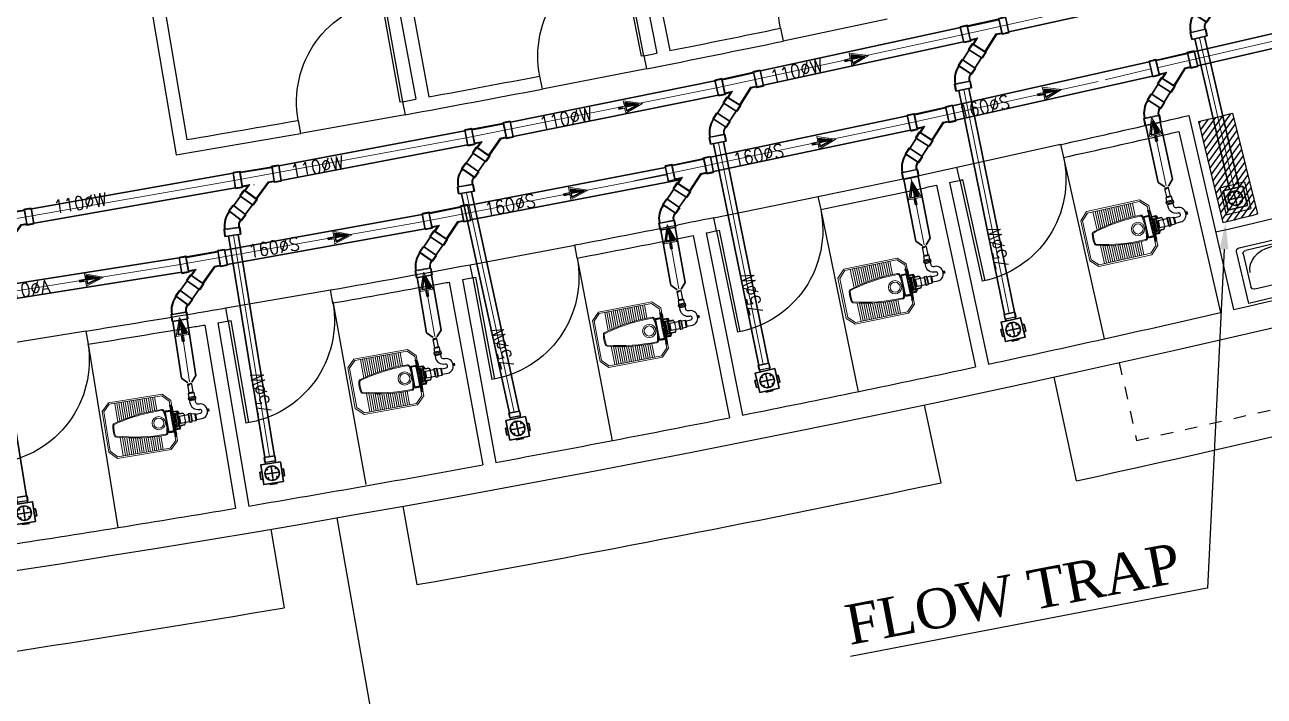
# Model space of a CAD drawing. Header units: metres. Extents: x 159409 to 239023, y 50504 to 95165.
# Drawn here: x 177728 to 178661, y 86713 to 87218 of the extents above; entities that cross this region are included whole.
import ezdxf
from ezdxf import colors
from ezdxf.entities.mleader import LeaderData, LeaderLine
from ezdxf.math import Vec2, Vec3

# ---------------------------------------------------------------- set-up
doc = ezdxf.new("R2010")
doc.units = ezdxf.units.M
doc.header["$MEASUREMENT"] = 0
doc.linetypes.add('HIDDEN', pattern=[0.125, 0.0625, -0.0625])
for name, color, linetype in [('BRASS', 1, 'Continuous'), ('CON', 2, 'Continuous'), ('PIPE', 4, 'Continuous'), ('SANTEH', 7, 'Continuous'), ('TEXT', 3, 'Continuous')]:
    doc.layers.add(name, color=color, linetype=linetype)
for name, color, linetype, lineweight in [('RJ- D - TEXT', 7, 'Continuous', 20), ('RJ- DRA- FLOOR TRAP', 8, 'Continuous', 30), ('RJ- DRA-SOIL PIPE', 12, 'Continuous', 30), ('RJ- DRA-WASTE PIPE', 130, 'Continuous', 30)]:
    doc.layers.add(name, color=color, linetype=linetype, lineweight=lineweight)
doc.styles.add('DIM', font='times.ttf', dxfattribs={"height": 0.3})
doc.styles.add('RJ', font='romans.shx')
doc.styles.get("Standard").update_dxf_attribs({"font": 'times.ttf', "height": 18})

# ---------------------------------------------------------------- blocks, each defined once
blk = doc.blocks.new('TRTH')
at = {"color": 42, "ltscale": 8}
for p, q in [((-589.8393, -68.7593), (-589.8393, -67.9795)), ((-589.8193, -68.7593), (-589.8193, -67.9793)), ((-589.8393, -68.7593), (-589.8193, -68.7593)), ((-589.8393, -68.8593), (-589.0393, -68.8593))]:
    blk.add_line(p, q, dxfattribs=at)
blk.add_arc((-589.8193, -68.7593), 0.78, 0, 91.46928, dxfattribs=at)
blk = doc.blocks.new('FLOW')
at = {"ltscale": 75}
blk.add_hatch(color=256, dxfattribs=at).paths.add_polyline_path([(0, 6.15), (0, -0.3), (2.04, -0.3)])
at = {"lineweight": 20, "ltscale": 75}
blk.add_hatch(color=256, dxfattribs=at).paths.add_polyline_path([(-0.61, -1), (0.42, -3.98), (-0.61, -3.98)])
blk.add_lwpolyline([(0, 7.92), (3.11, -1), (0.42, -1), (0.42, -3.98), (-0.42, -3.98), (-0.42, -1), (-3.11, -1), (0, 7.92)], close=True, dxfattribs=at)
at = {"ltscale": 75}
for points in [[(0, 6.15), (-2.04, -0.3), (0, -0.3)], [(0, 6.15), (2.04, -0.3), (0, -0.3)], [(0, 6.15), (0, -0.3)]]:
    blk.add_lwpolyline(points, dxfattribs=at)
at = {"lineweight": 20, "ltscale": 75}
blk.add_lwpolyline([(-0.61, -1), (0.42, -3.98), (-0.61, -3.98), (-0.61, -1)], dxfattribs=at)
blk = doc.blocks.new('Waste 45 angle')
for p, q in [((-2.73, 0), (2.73, 0)), ((2.73, -2.37), (2.73, 0)), ((-2.73, -2.37), (-2.73, 0)), ((-2.73, -2.37), (-2.5, -2.59)), ((2.73, -2.37), (2.5, -2.59)), ((-3.66, -4.62), (-5.34, -6.3)), ((-1.48, -10.15), (-5.34, -6.3)), ((-3.66, -4.62), (-3.34, -4.62)), ((0.2, -8.48), (-1.48, -10.15)), ((0.2, -8.48), (0.2, -8.16))]:
    blk.add_line(p, q)
at = {"color": 8, "lineweight": 0}
for p, q in [((2.5, -2.27), (2.5, 0)), ((-2.5, -2.27), (-2.5, 0)), ((-2.5, -2.27), (2.5, -2.27)), ((-2.5, -2.27), (-2.27, -2.5)), ((-2.27, -2.5), (2.27, -2.5)), ((2.5, -2.27), (2.27, -2.5)), ((-3.57, -4.85), (-5.17, -6.46)), ((-0.03, -8.39), (-3.57, -4.85)), ((-3.57, -4.85), (-3.25, -4.85)), ((-0.03, -8.06), (-3.25, -4.85)), ((-0.03, -8.39), (-1.64, -9.99)), ((-0.03, -8.39), (-0.03, -8.06))]:
    blk.add_line(p, q, dxfattribs=at)
for radius, start, end in [(2.98, 315.8472, 359.158), (7.98, 315.3136, 359.6873)]:
    blk.add_arc((-5.48, -2.55), radius, start, end)
for radius, start, end in [(3.2, 314.0982, 0.9018), (7.75, 314.6269, 0.3739)]:
    blk.add_arc((-5.48, -2.55), radius, start, end, dxfattribs=at)
blk = doc.blocks.new('A$C2EAC5485')
at = {"color": 8, "lineweight": 0}
for p, q in [((5.07, 13.3), (1.8, 15.9)), ((10.9, 20.64), (5.07, 13.3)), ((10.98, 19.93), (5.78, 13.38)), ((10.9, 20.64), (7.62, 23.24)), ((10.9, 20.64), (10.98, 19.93)), ((10.98, 19.93), (21.3, 11.75)), ((4.22, 10.29), (0.06, 9.81)), ((5.29, 0.98), (4.22, 10.29)), ((4.22, 10.29), (4.77, 9.85)), ((4.77, 9.85), (9.54, 10.4)), ((5.73, 1.53), (4.77, 9.85)), ((5.07, 13.3), (5.78, 13.38)), ((9.54, 10.4), (5.78, 13.38)), ((21.3, 11.75), (24.9, 12.16)), ((25.34, 12.72), (24.9, 12.16)), ((25.85, 3.85), (24.9, 12.16)), ((25.34, 12.72), (29.5, 13.2)), ((26.41, 3.41), (25.34, 12.72)), ((5.29, 0.98), (1.13, 0.5)), ((5.29, 0.98), (5.73, 1.53)), ((5.73, 1.53), (25.85, 3.85)), ((26.41, 3.41), (25.85, 3.85)), ((26.41, 3.41), (30.57, 3.88))]:
    blk.add_line(p, q, dxfattribs=at)
at = {"layer": 'RJ- DRA-SOIL PIPE'}
for p, q in [((7.94, 23.64), (1.48, 15.51)), ((11.38, 20.9), (7.94, 23.64)), ((11.38, 20.9), (11.46, 20.2)), ((11.46, 20.2), (21.45, 12.27)), ((4.36, 10.81), (0, 10.31)), ((1.19, 0), (0, 10.31)), ((4.92, 12.77), (1.48, 15.51)), ((4.36, 10.81), (4.92, 10.37)), ((4.92, 12.77), (5.63, 12.86)), ((4.92, 10.37), (8.27, 10.76)), ((8.27, 10.76), (5.63, 12.86)), ((21.45, 12.27), (24.63, 12.64)), ((25.07, 13.19), (24.63, 12.64)), ((25.07, 13.19), (29.44, 13.7)), ((30.62, 3.39), (29.44, 13.7)), ((5.55, 0.5), (1.19, 0)), ((5.55, 0.5), (5.99, 1.06)), ((5.99, 1.06), (25.7, 3.32)), ((26.26, 2.88), (25.7, 3.32)), ((26.26, 2.88), (30.62, 3.39))]:
    blk.add_line(p, q, dxfattribs=at)
blk = doc.blocks.new('A$C48064110')
at = {"lineweight": 5}
for p, q in [((0, 0.467), (0.057, 0.524)), ((0, 0.057), (0, 0.467)), ((0.012, 0.462), (0.062, 0.512)), ((0.057, 0.524), (0.367, 0.524)), ((0.062, 0.512), (0.362, 0.512)), ((0.362, 0.512), (0.412, 0.462)), ((0.367, 0.524), (0.424, 0.467)), ((0.424, 0.467), (0.424, 0.057)), ((0.012, 0.062), (0.012, 0.462)), ((0.114, 0.4081), (0.012, 0.4081)), ((0.1143, 0.3921), (0.012, 0.3921)), ((0.1148, 0.3761), (0.012, 0.3761)), ((0.3092, 0.3761), (0.412, 0.3761)), ((0.3097, 0.3921), (0.412, 0.3921)), ((0.31, 0.4081), (0.412, 0.4081)), ((0.412, 0.462), (0.412, 0.062)), ((0.1155, 0.3601), (0.012, 0.3601)), ((0.1163, 0.3441), (0.012, 0.3441)), ((0.1174, 0.3281), (0.012, 0.3281)), ((0.1186, 0.3121), (0.012, 0.3121)), ((0.1201, 0.2961), (0.012, 0.2961)), ((0.1217, 0.2801), (0.012, 0.2801)), ((0.3023, 0.2801), (0.412, 0.2801)), ((0.3039, 0.2961), (0.412, 0.2961)), ((0.3054, 0.3121), (0.412, 0.3121)), ((0.3066, 0.3281), (0.412, 0.3281)), ((0.3077, 0.3441), (0.412, 0.3441)), ((0.3085, 0.3601), (0.412, 0.3601)), ((0.1236, 0.2641), (0.012, 0.2641)), ((0.1256, 0.2481), (0.012, 0.2481)), ((0.1278, 0.2321), (0.012, 0.2321)), ((0.1302, 0.2161), (0.012, 0.2161)), ((0.1329, 0.2001), (0.012, 0.2001)), ((0.2911, 0.2001), (0.412, 0.2001)), ((0.2938, 0.2161), (0.412, 0.2161)), ((0.2962, 0.2321), (0.412, 0.2321)), ((0.2984, 0.2481), (0.412, 0.2481)), ((0.3004, 0.2641), (0.412, 0.2641)), ((0.1357, 0.1841), (0.012, 0.1841)), ((0.1387, 0.1681), (0.012, 0.1681)), ((0.1419, 0.1521), (0.012, 0.1521)), ((0.1454, 0.1361), (0.012, 0.1361)), ((0.149, 0.1201), (0.012, 0.1201)), ((0.1529, 0.1041), (0.012, 0.1041)), ((0.2711, 0.1041), (0.412, 0.1041)), ((0.275, 0.1201), (0.412, 0.1201)), ((0.2786, 0.1361), (0.412, 0.1361)), ((0.2821, 0.1521), (0.412, 0.1521)), ((0.2853, 0.1681), (0.412, 0.1681)), ((0.2883, 0.1841), (0.412, 0.1841)), ((0.057, 0), (0, 0.057)), ((0.062, 0.012), (0.012, 0.062)), ((0.367, 0), (0.057, 0)), ((0.362, 0.012), (0.062, 0.012)), ((0.412, 0.062), (0.362, 0.012)), ((0.424, 0.057), (0.367, 0))]:
    blk.add_line(p, q, dxfattribs=at)
for radius in [0.05, 0.038]:
    blk.add_circle((0.212, 0.407), radius, dxfattribs=at)
for centre, radius, start, end in [((0.212, 0.0904), 0.3808, 77.40909, 102.59091), ((1.4487, 0.4241), 1.3348, 179.09576, 195.15427), ((0.129, 0.447), 0.015, 90, 187.12502), ((1.4487, 0.4241), 1.3278, 179.07126, 195.17877), ((0.129, 0.447), 0.008, 85.29384, 190.10273), ((0.212, 0.0904), 0.3738, 77.27249, 102.72751), ((-1.0247, 0.4241), 1.3278, 344.82123, 0.92874), ((-1.0247, 0.4241), 1.3348, 344.84573, 0.90424), ((0.295, 0.447), 0.008, 349.89727, 94.70616), ((0.295, 0.447), 0.015, 352.87498, 90), ((0.1752, 0.077), 0.015, 187.12502, 270), ((0.1752, 0.077), 0.008, 184.14731, 273.21794), ((0.212, 0.3047), 0.2454, 261.38596, 278.61404), ((0.212, 0.3047), 0.2384, 261.24025, 278.75975), ((0.2488, 0.077), 0.008, 266.78206, 355.85269), ((0.2488, 0.077), 0.015, 270, 352.87498)]:
    blk.add_arc(centre, radius, start, end, dxfattribs=at)
blk = doc.blocks.new('A$C7C665330')
at = {"color": 1, "ltscale": 10}
blk.add_line((25.06, 28.38), (26.18, 15.19), dxfattribs=at)
at = {"layer": 'BRASS'}
blk.add_lwpolyline([(1.02, 16.2), (0.13, 16.12), (0, 17.61), (0.89, 17.68)], dxfattribs=at)
for points in [[(0.34, 17.16), (0.32, 17.35), (0.65, 17.38), (0.67, 17.19)], [(0.38, 16.61), (0.4, 16.42), (0.73, 16.45), (0.72, 16.64)]]:
    blk.add_lwpolyline(points, close=True, dxfattribs=at)
at = {"layer": 'CON'}
for p, q in [((15.13, 24.39), (14.53, 23.24)), ((15.72, 17.46), (14.93, 18.5))]:
    blk.add_line(p, q, dxfattribs=at)
at = {"layer": 'CON', "linetype": 'HIDDEN'}
blk.add_line((14.53, 23.24), (14.93, 18.5), dxfattribs=at)
at = {"layer": 'CON', "color": 1}
for points in [[(25.06, 28.38), (21.76, 28.1), (21.57, 30.32), (21.85, 30.97), (20.95, 30.9), (20.52, 29.9), (20.77, 26.89), (18.1, 26.67), (17.43, 24.82), (15.11, 24.63)], [(25.08, 28.15), (21.54, 27.85), (21.33, 30.36), (21.48, 30.7), (21.11, 30.67), (20.76, 29.86), (21.03, 26.68), (18.27, 26.44), (17.6, 24.6), (15.13, 24.39)], [(26.16, 15.43), (22.61, 15.13), (22.82, 12.62), (23.03, 12.3), (22.67, 12.27), (22.18, 13.02), (21.91, 16.2), (19.16, 15.96), (18.18, 17.67), (15.72, 17.46)], [(26.18, 15.19), (22.87, 14.91), (23.06, 12.7), (23.45, 12.1), (22.55, 12.02), (21.95, 12.94), (21.7, 15.94), (19.02, 15.72), (18.05, 17.42), (15.74, 17.22)]]:
    blk.add_lwpolyline(points, dxfattribs=at)
at = {"layer": 'PIPE', "color": 3}
for p, q in [((8.16, 22.46), (8.52, 18.2)), ((7.73, 21.95), (8.01, 18.63)), ((7.93, 5.84), (11.24, 6.12)), ((8.44, 5.4), (10.81, 5.6))]:
    blk.add_line(p, q, dxfattribs=at)
at = {"layer": 'PIPE'}
for p, q in [((17.52, 23.25), (12.3, 22.81)), ((17.88, 18.99), (12.66, 18.55))]:
    blk.add_line(p, q, dxfattribs=at)
at = {"layer": 'PIPE', "color": 1}
for p, q in [((17.52, 23.25), (17.88, 18.99)), ((19.6, 25.23), (20.26, 17.38))]:
    blk.add_line(p, q, dxfattribs=at)
at = {"layer": 'PIPE', "color": 15}
for p, q in [((19.61, 25.07), (21.93, 25.69)), ((19.65, 24.68), (21.95, 25.37)), ((19.67, 24.42), (22.01, 24.66)), ((19.72, 23.84), (22.05, 24.22)), ((22.11, 23.55), (19.75, 23.44)), ((19.8, 22.83), (22.13, 23.22)), ((19.83, 22.55), (22.18, 22.69)), ((19.88, 21.9), (22.2, 22.39)), ((22.27, 21.66), (19.91, 21.6)), ((22.29, 21.35), (19.96, 21.01)), ((19.98, 20.72), (22.35, 20.62)), ((20.04, 20.07), (22.38, 20.32)), ((20.06, 19.78), (22.42, 19.79)), ((22.45, 19.46), (20.11, 19.18)), ((20.15, 18.78), (22.51, 18.79)), ((20.19, 18.2), (22.55, 18.35)), ((20.22, 17.93), (22.61, 17.64)), ((20.25, 17.54), (22.63, 17.32))]:
    blk.add_line(p, q, dxfattribs=at)
at = {"layer": 'PIPE', "color": 4}
for points in [[(12.3, 22.81), (11.78, 23.28), (10.81, 23.2), (10.38, 22.65), (8.16, 22.46), (7.73, 21.95)], [(12.66, 18.55), (12.23, 17.99), (11.25, 17.91), (10.74, 18.38), (8.52, 18.2), (8.01, 18.63)]]:
    blk.add_lwpolyline(points, dxfattribs=at)
at = {"layer": 'PIPE', "color": 3}
for points in [[(10.38, 22.65), (10.74, 18.38)], [(11.25, 17.91), (10.81, 23.2)], [(11.78, 23.28), (12.23, 17.99)], [(12.66, 18.55), (12.3, 22.81)], [(7.11, 9.46), (11.45, 9.82)], [(11.53, 8.85), (7.19, 8.48)], [(10.89, 10.25), (7.58, 9.97)], [(7.74, 8.05), (11.06, 8.33)]]:
    blk.add_lwpolyline(points, dxfattribs=at)
at = {"layer": 'PIPE', "color": 1}
blk.add_lwpolyline([(17.88, 18.99), (18.34, 19.52), (18.18, 21.4), (18.06, 22.8), (17.52, 23.25)], dxfattribs=at)
at = {"layer": 'PIPE', "color": 10}
blk.add_lwpolyline([(25.08, 28.15), (25.12, 27.75), (21.58, 27.45), (21.66, 26.45), (18.57, 26.18), (18.14, 24.88), (18.45, 21.18), (18.76, 17.49), (19.4, 16.27), (22.5, 16.53), (22.58, 15.53), (26.12, 15.83), (26.16, 15.43)], dxfattribs=at)
at = {"layer": 'PIPE', "color": 1}
blk.add_lwpolyline([(22.56, 21.53), (23.05, 15.81), (22.76, 15.79), (22.69, 16.64), (19.74, 17.54, -0.263242), (19.48, 17.93), (19.2, 21.25), (18.92, 24.56, -0.263242), (19.11, 24.99), (21.87, 26.37), (21.8, 27.23), (22.08, 27.25)], format="xyb", close=True, dxfattribs=at)
at = {"layer": 'PIPE'}
for points in [[(7.73, 21.95), (4.56, 21.68, 0.414214), (0.87, 17.31), (0.93, 16.55, 0.414214), (5.3, 12.87), (5.9, 12.92, -0.414214), (7.44, 11.62), (7.58, 9.97)], [(8.01, 18.63), (5.07, 18.38, 0.414214), (4.21, 17.36), (4.23, 17.07, 0.414214), (5.26, 16.2), (5.62, 16.23, -0.414214), (10.76, 11.9), (10.89, 10.25)]]:
    blk.add_lwpolyline(points, format="xyb", dxfattribs=at)
for points in [[(7.58, 9.97), (7.11, 9.46), (7.19, 8.48), (7.74, 8.05), (7.93, 5.84), (8.44, 5.4), (8.87, 0.36)], [(10.89, 10.25), (11.45, 9.82), (11.53, 8.85), (11.06, 8.33), (11.24, 6.12), (10.81, 5.6), (11.24, 0.56)]]:
    blk.add_lwpolyline(points, dxfattribs=at)
at = {"layer": 'PIPE', "color": 3}
blk.add_lwpolyline([(8.87, 0.36, 0.68612), (10.05, 0.46, -0.68612), (11.24, 0.56, -0.68612), (10.05, 0.46)], format="xyb", dxfattribs=at)
blk = doc.blocks.new('Floor trap-3')
at = {"layer": 'RJ- DRA- FLOOR TRAP', "color": 8, "lineweight": 0}
for p, q in [((-3.75, 9.09), (-3.75, 12.5)), ((3.75, 9.09), (3.75, 12.5)), ((-7.5, 1.83), (-9, 1.83)), ((-3.75, 9.09), (3.75, 9.09)), ((-3.75, 9.09), (-3.41, 8.75)), ((-3.41, 8.75), (3.41, 8.75)), ((-3.41, 8.75), (-3.41, 7.5)), ((3.75, 9.09), (3.41, 8.75)), ((3.41, 8.75), (3.41, 7.5)), ((7.5, 1.83), (9, 1.83)), ((-7.5, -3.17), (-9, -3.17)), ((-2.5, -7.5), (-2.5, -8.32)), ((2.5, -7.5), (2.5, -8.32)), ((7.5, -3.17), (9, -3.17))]:
    blk.add_line(p, q, dxfattribs=at)
at = {"layer": 'RJ- DRA- FLOOR TRAP', "color": 11, "lineweight": 30}
for p, q in [((-3.64, 0), (3.64, 0)), ((0, 3.64), (0, -3.64))]:
    blk.add_line(p, q, dxfattribs=at)
at = {"layer": 'RJ- DRA- FLOOR TRAP', "color": 126, "lineweight": 30}
blk.add_lwpolyline([(7.5, -7.5), (7.5, 7.5), (-7.5, 7.5), (-7.5, -7.5)], close=True, dxfattribs=at)
blk.add_circle((0, 0), 5.5, dxfattribs=at)
at = {"layer": 'RJ- DRA- FLOOR TRAP', "lineweight": 30, "extrusion": (0, 0, -1)}
for centre, major_axis, start_param, end_param in [((-4.55, 0), (-0.165, 0.165), 3.141593, 9.424778), ((-3.22, 3.22), (0.165, 0.165), 4.712389, 10.995574), ((0, 4.55), (-0.165, 0.165), 3.141593, 9.424778), ((3.22, 3.22), (-0.165, 0.165), 3.141593, 9.424778), ((4.55, 0), (0.165, 0.165), 4.712389, 10.995574)]:
    blk.add_ellipse(centre, major_axis=major_axis, ratio=1, start_param=start_param, end_param=end_param, dxfattribs=at)
at = {"layer": 'RJ- DRA- FLOOR TRAP', "lineweight": 30}
for centre, major_axis, start_param, end_param in [((-3.22, -3.22), (0.165, -0.165), 4.712389, 10.995574), ((0, -4.55), (-0.165, -0.165), 3.141593, 9.424778), ((3.22, -3.22), (-0.165, -0.165), 3.141593, 9.424778)]:
    blk.add_ellipse(centre, major_axis=major_axis, ratio=1, start_param=start_param, end_param=end_param, dxfattribs=at)
at = {"layer": 'RJ- DRA-WASTE PIPE', "lineweight": 30}
for p, q in [((-4.09, 9.09), (-4.09, 12.5)), ((-4.09, 12.5), (4.09, 12.5)), ((4.09, 9.09), (4.09, 12.5)), ((-7.5, 2.05), (-9, 2.05)), ((-9, -3.4), (-9, 2.05)), ((-4.09, 9.09), (-3.75, 8.75)), ((-3.75, 8.75), (-3.75, 7.5)), ((4.09, 9.09), (3.75, 8.75)), ((3.75, 8.75), (3.75, 7.5)), ((7.5, 2.05), (9, 2.05)), ((9, -3.4), (9, 2.05)), ((-7.5, -3.4), (-9, -3.4)), ((-2.73, -7.5), (-2.73, -8.32)), ((-2.73, -8.32), (2.73, -8.32)), ((2.73, -7.5), (2.73, -8.32)), ((7.5, -3.4), (9, -3.4))]:
    blk.add_line(p, q, dxfattribs=at)
blk = doc.blocks.new('Rac7')
at = {"color": 0}
for p, q in [((-39500.6, -24232.1), (-39500.6, -23829.6)), ((-39473.6, -23808.4), (-38988.3, -23808.4)), ((-39456.5, -23859.1), (-39456.5, -24114.9)), ((-39032.4, -23838), (-39429.6, -23838)), ((-39221.1, -23854.9), (-39240.8, -23854.9)), ((-39005.4, -24114.9), (-39005.4, -23859.1)), ((-39005.4, -23859.1), (-39005.4, -23859.1)), ((-38961.3, -23829.6), (-38961.3, -24232.1)), ((-39429.6, -24136.1), (-39252.5, -24136.1)), ((-39297, -24164), (-39252.5, -24164)), ((-39297, -24193.5), (-39297, -24164)), ((-39252.5, -24185.9), (-39252.5, -24093.6)), ((-39209.4, -24185.9), (-39209.4, -24093.6)), ((-39209.4, -24136.1), (-39032.4, -24136.1)), ((-39209.4, -24164), (-39164.9, -24164)), ((-39164.9, -24164), (-39164.9, -24193.5)), ((-38961.3, -24232.1), (-39500.6, -24232.1)), ((-39164.9, -24193.5), (-39297, -24193.5)), ((-39252.5, -24185.9), (-39209.4, -24185.9))]:
    blk.add_line(p, q, dxfattribs=at)
at = {"color": 0, "extrusion": (0, 0, -1)}
for centre, major_axis, start_param, end_param in [((-39473.6, -23829.6), (-27, 0), 0, 1.570796), ((-39429.6, -23859.1), (-27, 0), 0, 1.570796), ((-39240.8, -24007.4), (-194.1, 0), 0, 1.570796), ((-39221.1, -24007.4), (-194.1, 0), 1.570796, 3.141593), ((-39032.4, -23859.1), (-27, 0), 1.570796, 3.141593), ((-38988.3, -23829.6), (-27, 0), 1.570796, 3.141593), ((-39429.6, -24114.9), (-27, 0), -1.570796, 0), ((-39231, -24104), (-25.3, 0), 0.552816, 2.588777), ((-39032.4, -24114.9), (-27, 0), -3.141593, -1.570796)]:
    blk.add_ellipse(centre, major_axis=major_axis, ratio=0.785714, start_param=start_param, end_param=end_param, dxfattribs=at)
blk.add_ellipse((-39231, -24048), major_axis=(-27.9, 0), ratio=0.785714, dxfattribs=at)
blk = doc.blocks.new('A$C580D40DE')
at = {"layer": 'RJ- DRA- FLOOR TRAP', "color": 11, "lineweight": 30}
for p, q in [((7.77, 11.68), (8.33, 4.42)), ((4.42, 7.77), (11.68, 8.33))]:
    blk.add_line(p, q, dxfattribs=at)
at = {"layer": 'RJ- DRA- FLOOR TRAP', "color": 126, "lineweight": 30}
blk.add_lwpolyline([(16.1, 1.14), (14.96, 16.1), (0, 14.96), (1.14, 0)], close=True, dxfattribs=at)
blk.add_circle((8.05, 8.05), 5.5, dxfattribs=at)
at = {"layer": 'RJ- DRA- FLOOR TRAP', "lineweight": 30, "extrusion": (0, 0, -1)}
for centre, major_axis, start_param, end_param in [((4.6, 11.01), (0.152, 0.177), 4.712389, 10.995574), ((7.7, 12.59), (-0.177, 0.152), 3.141593, 9.424778), ((11.01, 11.51), (-0.177, 0.152), 3.141593, 9.424778), ((3.51, 7.7), (-0.177, 0.152), 3.141593, 9.424778), ((12.59, 8.4), (0.152, 0.177), 4.712389, 10.995574)]:
    blk.add_ellipse(centre, major_axis=major_axis, ratio=1, start_param=start_param, end_param=end_param, dxfattribs=at)
at = {"layer": 'RJ- DRA- FLOOR TRAP', "lineweight": 30}
for centre, major_axis, start_param, end_param in [((5.09, 4.6), (0.177, -0.152), 4.712389, 10.995574), ((8.4, 3.51), (-0.152, -0.177), 3.141593, 9.424778), ((11.51, 5.09), (-0.152, -0.177), 3.141593, 9.424778)]:
    blk.add_ellipse(centre, major_axis=major_axis, ratio=1, start_param=start_param, end_param=end_param, dxfattribs=at)

msp = doc.modelspace()

# ---------------------------------------------------------------- hatches: boundary and pattern name
at = {"ltscale": 10}
h = msp.add_hatch(dxfattribs=at)
h.set_pattern_fill('ANSI31', color=5, scale=30, angle=9.277228)
h.set_pattern_definition([(54.2772275, (18253.881, -27434.6038), (-3.044443244, 2.18948974), [])])
edge = h.paths.add_edge_path()
edge.add_line((178637.305, 87151.831), (178656.182, 87075.932))
edge.add_arc((175725.958, 98917.266), 12198.5, 283.7726058, 283.8990439, ccw=False)
edge.add_line((178630.044, 87069.495), (178611.573, 87145.494))
edge.add_arc((175707.497, 98993.268), 12198.5, 283.772557, 283.8970302)

# ---------------------------------------------------------------- linework, layer by layer
at = {"color": 0, "ltscale": 10}
for p, q in [((178176.449, 87334.374), (178203.797, 87197.071)), ((178186.256, 87336.327), (178213.605, 87199.024)), ((177996.823, 87300.054), (178022.132, 87162.36)), ((178006.658, 87301.861), (178031.967, 87164.168)), ((177815.046, 87278.263), (177841.633, 87120.487)), ((177826.568, 87270.063), (177849.832, 87132.01)), ((178296.857, 87215.938), (178298.951, 87206.16)), ((178193.989, 87195.121), (178195.939, 87185.313)), ((178115.461, 87179.845), (178117.41, 87170.036)), ((178012.296, 87160.556), (178014.1, 87150.72)), ((178604.391, 87150.133), (178638.048, 87003.938)), ((177933.55, 87146.442), (177935.354, 87136.606)), ((178596.894, 87138.125), (178628.303, 87001.693)), ((178507.742, 87128.558), (178510.02, 87118.481)), ((178431.873, 87101.366), (178429.704, 87111.127)), ((178510.019, 87118.484), (178540.555, 86981.838)), ((178646.259, 87100.233), (178651.18, 87079.976)), ((178414.31, 87097.59), (178443.693, 86960.707)), ((178424.088, 87099.689), (178453.47, 86962.807)), ((178627.656, 87095.652), (178632.576, 87075.394)), ((178325.084, 87089.069), (178327.155, 87079.237)), ((178248.766, 87063.266), (178246.763, 87073.062)), ((178327.174, 87079.141), (178355.476, 86942.015)), ((178231.146, 87059.768), (178258.495, 86922.464)), ((178240.953, 87061.721), (178268.302, 86924.418)), ((178143.744, 87042.622), (178141.876, 87052.589)), ((178065.112, 87027.89), (178063.27, 87037.719)), ((178143.744, 87042.622), (178170.09, 86905.107)), ((178057.276, 87026.475), (178067.068, 87028.309)), ((178057.276, 87026.475), (178082.585, 86888.78)), ((177959.786, 87008.863), (177958.078, 87018.762)), ((178047.441, 87024.667), (178072.75, 86886.972)), ((177959.599, 87009.894), (177984.649, 86872.137)), ((177880.951, 86995.259), (177879.104, 87005.117)), ((177863.235, 86992.294), (177886.499, 86854.24)), ((177873.096, 86993.956), (177882.922, 86995.599)), ((177873.096, 86993.956), (177896.36, 86855.902)), ((177773.689, 86987.701), (177775.349, 86977.838)), ((177775.349, 86977.838), (177797.824, 86839.638)), ((178519.734, 86874.84), (178503.027, 86952.932)), ((178417.779, 86873.4), (178405.24, 86932.012)), ((178012.496, 86855.757), (178022.975, 86796.665)), ((177962.806, 86847.006), (177988.507, 86699.931)), ((177913.083, 86838.451), (177923.139, 86779.3)), ((178618.179, 86794.051), (178349.642, 86742.67))]:
    msp.add_line(p, q, dxfattribs=at)
at = {"color": 5, "ltscale": 10}
for p, q in [((178637.305, 87151.831), (178656.182, 87075.932)), ((178611.573, 87145.494), (178630.034, 87069.493))]:
    msp.add_line(p, q, dxfattribs=at)
at = {"color": 0, "linetype": 'HIDDEN', "ltscale": 150}
msp.add_line((178552.003, 86963.914), (178565.062, 86905.352), dxfattribs=at)
at = {"color": 0, "ltscale": 10}
for centre, radius, start, end in [((175773.022, 99426.332), 12468.5, 281.2879495, 281.6783289), ((175773.022, 99426.332), 12478.5, 281.1960809, 281.6783289), ((175773.022, 99426.332), 12468.5, 281.1962364, 281.2419971), ((175773.022, 99426.332), 12468.5, 280.4380423, 280.8284217), ((175773.022, 99426.332), 12478.5, 280.346176, 280.8284217), ((175773.022, 99426.332), 12468.5, 280.3463292, 280.3920899), ((176112.363, 97989.035), 11121.691, 282.8452943, 282.9481453), ((175773.022, 99426.332), 12468.5, 279.5881351, 279.9788476), ((175856.755, 99038.011), 12201.255, 282.544774, 282.920446), ((175773.022, 99426.332), 12608.5, 282.8966055, 282.9420667), ((175773.022, 99426.332), 12478.5, 279.5422011, 279.9788476), ((175773.022, 99426.332), 12608.5, 282.5373246, 282.8966055), ((175856.755, 99038.011), 12201.255, 282.0428655, 282.173679), ((175773.022, 99426.332), 12598.5, 281.6872555, 282.0468219), ((175773.022, 99426.332), 12608.5, 282.1376016, 282.1828781), ((175719.827, 98942.505), 12198.5, 283.7907045, 283.8806938), ((175773.022, 99426.332), 12608.5, 281.6874172, 282.0466983), ((175773.022, 99426.332), 12608.5, 282.0466983, 282.0921594), ((175773.022, 99426.332), 12748.5, 282.9872593, 284.6646022), ((175773.022, 99426.332), 12768.5, 274.1093344, 284.7550704), ((184155.066, 57225.148), 30427.061, 101.1967795, 101.2493448), ((175724.748, 98922.247), 12198.5, 283.7907045, 283.8806938), ((175379.463, 101494.972), 14704.196, 280.828253, 281.1358913), ((175773.022, 99426.332), 12608.5, 281.2876944, 281.3238819), ((175756.683, 99514.175), 12697.85, 280.8353928, 281.1921463), ((175773.022, 99426.332), 12608.5, 281.1967913, 281.2422522), ((175708.657, 99802.508), 12980.14, 279.9795746, 280.4513868), ((175773.022, 99426.332), 12608.5, 279.9876026, 280.3468841), ((175773.022, 99426.332), 12608.5, 280.3468841, 280.392345), ((175773.022, 99426.332), 12598.5, 279.1373693, 279.4969356), ((175708.657, 99802.508), 12980.14, 279.5031829, 279.625811), ((175773.022, 99426.332), 12748.5, 282.1373521, 282.9423162), ((175760.846, 99504.651), 12687.76, 279.1358163, 279.4928532), ((175773.022, 99426.332), 12608.5, 279.4969769, 279.5424378), ((175773.1, 99426.332), 12848.5, 282.343422, 284.5749974), ((175773.022, 99426.332), 12748.5, 281.2874449, 282.092409), ((175773.022, 99426.332), 12748.5, 280.4375377, 281.2425017), ((175773.022, 99426.332), 12748.5, 279.5876305, 280.3925945), ((175773.1, 99426.332), 12828.5, 280.1008293, 281.897209), ((175773.022, 99426.332), 12748.5, 278.7377233, 279.5426873), ((175773.022, 99426.332), 12828.5, 277.8533767, 279.6485813)]:
    msp.add_arc(centre, radius, start, end, dxfattribs=at)
at = {"color": 5, "ltscale": 10}
for centre, end in [((175707.497, 98993.268), 283.8970302), ((175725.958, 98917.266), 283.8990439)]:
    msp.add_arc(centre, 12198.5, 283.772557, end, dxfattribs=at)
at = {"color": 0, "ltscale": 8}
msp.add_arc((175773.022, 99426.332), 12688.5, 282.9872593, 284.3932391, dxfattribs=at)
at = {"color": 0, "linetype": 'HIDDEN', "ltscale": 150}
msp.add_arc((175773.022, 99426.332), 12828.5, 282.5706633, 284.3518467, dxfattribs=at)
at = {"layer": 'RJ- DRA-SOIL PIPE'}
for p, q in [((178589.149, 87096.93), (178592.005, 87102.096)), ((178586.249, 87096.279), (178581.263, 87099.625)), ((178403.789, 87052.024), (178398.858, 87055.452)), ((178406.699, 87052.628), (178409.639, 87057.747)), ((178219.131, 87018.769), (178214.249, 87022.266)), ((178222.049, 87019.331), (178225.062, 87024.407)), ((178038.148, 86983.302), (178041.208, 86988.35)), ((178035.225, 86982.768), (178030.376, 86986.311)), ((177850.549, 86948.731), (177845.767, 86952.364)), ((177853.481, 86949.211), (177856.636, 86954.201))]:
    msp.add_line(p, q, dxfattribs=at)
at = {"layer": 'RJ- DRA-SOIL PIPE', "color": 8, "lineweight": 9}
for points in [[(179076.672, 87354.036), (178433.602, 87211.024)], [(179090.745, 87303.887), (178580.638, 87186.137)], [(178433.602, 87211.024), (178249.944, 87171.116)], [(178575.806, 87185.198), (178541.459, 87177.094)], [(178536.207, 87175.804), (178393.626, 87144.348)], [(178249.944, 87171.116), (178060.232, 87133.338)], [(178505.777, 87169.094), (178496.073, 87166.967)], [(178393.626, 87144.348), (178186.535, 87100.994)], [(178060.232, 87133.338), (177885.498, 87101.182)], [(178335.885, 87131.736), (178326.145, 87129.779)], [(177885.498, 87101.182), (177682.646, 87065.846)], [(178211.337, 87105.412), (178028.178, 87070.266)], [(178148.977, 87093.488), (178139.218, 87091.632)], [(178028.178, 87070.266), (177844.86, 87037.858)], [(177971.439, 87059.91), (177961.629, 87058.346)], [(177844.86, 87037.858), (177649.942, 87006.575)], [(177784.322, 87027.948), (177774.512, 87026.383)]]:
    msp.add_lwpolyline(points, dxfattribs=at)
at = {"layer": 'RJ- DRA-SOIL PIPE'}
for points in [[(179089.242, 87309.288), (178603.735, 87197.218)], [(179092.205, 87298.683), (178610.99, 87187.603)], [(178434.161, 87192.02), (178439.027, 87199.531)], [(178443.325, 87185.895), (178448.304, 87193.58)], [(178603.755, 87197.182), (178603.706, 87197.17)], [(178574.579, 87190.571), (178426.431, 87157.322)], [(178577.033, 87179.826), (178428.818, 87146.568)], [(178576.545, 87166.2), (178581.34, 87173.757)], [(178585.768, 87160.163), (178590.673, 87167.894)], [(178249.382, 87151.886), (178254.248, 87159.397)], [(178392.422, 87149.772), (178244.154, 87118.687)], [(178258.546, 87145.761), (178263.525, 87153.446)], [(178394.811, 87139.012), (178246.404, 87107.897)], [(178581.263, 87099.625), (178572.053, 87142.727)], [(178592.005, 87102.096), (178582.828, 87145.045)], [(178075.214, 87130.546), (178075.163, 87130.538)], [(178083.465, 87132.596), (178083.415, 87132.588)], [(178394.24, 87125.39), (178399.081, 87132.918)], [(178060.261, 87114.326), (178065.335, 87121.699)], [(178403.426, 87119.297), (178408.378, 87126.998)], [(178210.193, 87110.896), (178061.296, 87082.397)], [(178069.252, 87107.948), (178074.442, 87115.492)], [(178221.166, 87101.774), (178063.423, 87071.583)], [(178241.508, 87107.139), (178241.458, 87107.129)], [(178398.858, 87055.452), (178389.697, 87102.032)], [(178409.639, 87057.747), (178400.5, 87104.218)], [(177900.391, 87097.949), (177900.341, 87097.943)], [(177908.699, 87099.756), (177908.649, 87099.749)], [(178211.555, 87087.173), (178216.492, 87094.638)], [(177884.968, 87082.176), (177890.256, 87089.397)], [(177893.767, 87075.537), (177899.177, 87082.924)], [(178056.478, 87081.398), (178056.428, 87081.387)], [(178220.661, 87080.962), (178225.712, 87088.599)], [(178027.114, 87075.673), (177878.316, 87048.698)], [(178029.242, 87064.859), (177880.244, 87037.846)], [(178214.249, 87022.266), (178206.681, 87063.87)], [(178225.062, 87024.407), (178217.511, 87065.917)], [(178028.342, 87051.254), (178033.363, 87058.663)], [(177873.481, 87047.787), (177873.43, 87047.778)], [(178037.377, 87044.94), (178042.514, 87052.52)], [(177875.318, 87037.24), (177875.268, 87037.232)], [(177844.795, 87018.167), (177849.952, 87025.481)], [(178030.376, 86986.311), (178023.196, 87028.007)], [(178041.208, 86988.35), (178034.048, 87029.931)], [(177853.712, 87011.688), (177858.988, 87019.171)], [(177845.767, 86952.364), (177839.238, 86995.02)], [(177856.636, 86954.201), (177850.124, 86996.744)]]:
    msp.add_lwpolyline(points, dxfattribs=at)
at = {"layer": 'RJ- DRA-SOIL PIPE', "color": 6}
for points in [[(178611.65, 87244.904), (178468.812, 87213.074)], [(178432.426, 87216.408), (178281.684, 87183.695)], [(178434.778, 87205.64), (178284.035, 87172.927)], [(178248.768, 87176.5), (178093.434, 87145.236)], [(178251.12, 87165.732), (178095.479, 87134.438)], [(178059.225, 87138.653), (177919.036, 87112.1)], [(178066.114, 87128.873), (178066.086, 87128.868)], [(178090.646, 87133.512), (178090.626, 87133.508)], [(178061.257, 87127.924), (177920.767, 87101.212)], [(177884.632, 87106.624), (177731.621, 87079.671)], [(177915.905, 87100.46), (177915.884, 87100.456)], [(177886.364, 87095.739), (177733.428, 87068.83)], [(177891.247, 87096.545), (177891.218, 87096.541)], [(177729.606, 87068.194), (177729.586, 87068.191)], [(177843.97, 87042.872), (177678.097, 87016.69)], [(177845.898, 87032.018), (177679.805, 87005.801)]]:
    msp.add_lwpolyline(points, dxfattribs=at)
at = {"layer": 'RJ- DRA-WASTE PIPE', "color": 6, "linetype": 'Continuous'}
for p, q in [((178608.8, 87207.916), (178635.069, 87094.444)), ((178616.117, 87209.573), (178642.415, 87096.229)), ((178431.288, 87169.026), (178465.697, 87000.218)), ((178438.647, 87170.489), (178473.095, 87001.904)), ((178246.477, 87128.885), (178280.529, 86961.828)), ((178253.836, 87130.349), (178287.927, 86963.515)), ((178056.738, 87091.235), (178092.694, 86925.883)), ((178064.104, 87092.659), (178100.042, 86927.387)), ((177881.077, 87059.426), (177908.385, 86892.428)), ((177888.507, 87060.465), (177915.801, 86893.547)), ((177702.247, 87027.706), (177729.108, 86863.435))]:
    msp.add_line(p, q, dxfattribs=at)
at = {"layer": 'RJ- DRA-WASTE PIPE', "color": 8, "lineweight": 9}
for p, q in [((178612.465, 87208.746), (178638.473, 87095.271)), ((178434.974, 87169.759), (178468.992, 87000.969)), ((178250.159, 87129.618), (178283.824, 86962.58)), ((178060.421, 87091.947), (178096.363, 86926.66)), ((177884.792, 87059.945), (177912.089, 86893.012))]:
    msp.add_line(p, q, dxfattribs=at)
for points in [[(178573.75, 87160.994), (178573.592, 87161.731)], [(178587.444, 87097.071), (178577.05, 87145.713)], [(178404.996, 87052.797), (178395.098, 87103.125)], [(178220.349, 87019.524), (178212.053, 87065.13)], [(178036.45, 86983.511), (178028.583, 87029.193)], [(177851.788, 86949.452), (177844.681, 86995.882)]]:
    msp.add_lwpolyline(points, dxfattribs=at)

# ---------------------------------------------------------------- block references
at = {"color": 4}
for p, xscale, yscale, zscale, rotation in [((119236.516, 81847.259), -99.99999999999996, 99.99999999999996, 99.99999999999996, 11.8520829884403), ((118982.006, 82687.511), -99.99999999999994, 99.99999999999996, 99.99999999999996, 11.00246238454127), ((118740.147, 83528.772), -99.99999999999994, 99.99999999999994, 99.99999999999996, 10.15542484681663), ((237503.221, 93180.699), -99.99999999999994, 99.99999999999994, 99.99999999999994, 192.5250368289397), ((237414.95, 92137.231), -99.99999999999996, 99.99999999999994, 99.99999999999994, 191.5506935129785), ((237306.495, 91131.676), -99.99999999999996, 99.99999999999994, 99.99999999999994, 190.6118016660202), ((237175.042, 90249.996), -99.99999999999996, 99.99999999999994, 99.99999999999994, 189.7910164200206), ((237026.215, 89484.639), -99.99999999999996, 99.99999999999994, 99.99999999999994, 189.0805502975293)]:
    msp.add_blockref('TRTH', p, dxfattribs=dict(at, xscale=xscale, yscale=yscale, zscale=zscale, rotation=rotation))
at = {"color": 1, "ltscale": 10}
for name, p, xscale, yscale, zscale, rotation in [('A$C2EAC5485', (178430.981, 87216.534), -1.175640000000001, 1.175640000000001, 1.175640000000001, 198.8803453130591), ('A$C2EAC5485', (178573.133, 87190.683), -1.175640000000001, 1.175640000000001, 1.175640000000001, 199.4246920654368), ('A$C2EAC5485', (178246.202, 87176.4), -1.175640000000001, 1.175640000000001, 1.175640000000001, 198.8803453130591), ('A$C2EAC5485', (178390.977, 87149.893), -1.175640000000001, 1.175640000000001, 1.175640000000001, 199.0759682241704), ('A$C2EAC5485', (178057.765, 87138.919), -1.17564, 1.17564, 1.175640000000001, 197.2854761275955), ('A$C2EAC5485', (178208.608, 87111.716), -1.17564, 1.175640000000001, 1.175640000000001, 198.3368275916691), ('A$C2EAC5485', (177883.197, 87106.832), -1.17564, 1.175640000000001, 1.175640000000001, 195.5983364400312), ('A$C7C665330', (178600.085, 87097.68), 1.249999999999999, 1.249999999999999, 1.249999999999999, 188.4139689960899), ('A$C2EAC5485', (177696.852, 87074.324), -1.17564, 1.175640000000001, 1.175640000000001, 196.0230542696484), ('A$C2EAC5485', (178025.672, 87075.829), -1.17564, 1.17564, 1.17564, 197.6884388073296), ('A$C2EAC5485', (177842.578, 87042.787), -1.175640000000001, 1.175640000000001, 1.175640000000001, 196.6345269570598), ('A$C7C665330', (178417.646, 87053.199), 1.25, 1.25, 1.25, 187.4789854448944), ('A$C7C665330', (178233.004, 87019.746), 1.249999999999999, 1.249999999999999, 1.249999999999999, 186.6631056592745), ('A$C7C665330', (178049.105, 86983.614), 1.25, 1.25, 1.25, 186.1235901906118), ('A$C7C665330', (177864.443, 86949.318), 1.25, 1.25, 1.25, 185.0546688063004)]:
    msp.add_blockref(name, p, dxfattribs=dict(at, xscale=xscale, yscale=yscale, zscale=zscale, rotation=rotation))
at = {"color": 6, "ltscale": 10, "rotation": 9.277227543702628}
msp.add_blockref('A$C580D40DE', (178632.777, 87078.541), dxfattribs=at)
at = {"color": 7}
for p, xscale, yscale, zscale, rotation in [((178521.784, 87076.459), 99.99999999999996, 99.99999999999996, 99.99999999999996, 282.6050619287273), ((178339.01, 87033.259), 99.99999999999997, 99.99999999999997, 99.99999999999997, 281.6700783775317), ((178154.091, 87000.928), 99.99999999999991, 99.99999999999991, 99.99999999999991, 280.8541985919119), ((177970.019, 86965.54), 99.99999999999993, 99.99999999999993, 99.99999999999993, 280.314683123249), ((177785.033, 86932.723), 99.99999999999993, 99.99999999999993, 99.99999999999993, 279.2457617389375)]:
    msp.add_blockref('A$C48064110', p, dxfattribs=dict(at, xscale=xscale, yscale=yscale, zscale=zscale, rotation=rotation))
at = {"layer": 'RJ- DRA- FLOOR TRAP'}
for p, rotation in [((178472.039, 86988.843), 12.84422437781796), ((178286.871, 86950.454), 12.84422437781796), ((178098.881, 86914.416), 11.61991315174404), ((177913.967, 86880.654), 8.63884931587509), ((177727.274, 86850.541), 8.63884931587509)]:
    msp.add_blockref('Floor trap-3', p, dxfattribs=dict(at, rotation=rotation))
at = {"layer": 'RJ- DRA-SOIL PIPE'}
for name, p, xscale, yscale, zscale, rotation in [('Waste 45 angle', (178612.412, 87208.734), 2.199999999979477, 2.199999999979477, 2.199999999979477, 192.7592678246713), ('FLOW', (178351.099, 87192.744), -1.54, 1.54, 1.54, 281.929901727286), ('Waste 45 angle', (178434.921, 87169.748), 2.199999999979477, 2.199999999979477, 2.199999999979477, 191.2454378484196), ('FLOW', (178496.524, 87167.066), -1.54, 1.54, 1.54, 282.3675604938067), ('Waste 45 angle', (178577.517, 87143.936), 2.199999999979477, 2.199999999979477, 2.199999999979477, 191.7897846007974), ('FLOW', (178180.894, 87156.847), -1.539999999999999, 1.54, 1.54, 280.9251579430844), ('Waste 45 angle', (178250.141, 87129.614), 2.199999999979477, 2.199999999979477, 2.199999999979477, 191.2454378484196), ('FLOW', (178579.008, 87136.797), 1.54, 1.54, 1.54, 12.45970293418274), ('FLOW', (178326.598, 87129.87), -1.539999999999999, 1.54, 1.54, 281.3628167096052), ('Waste 45 angle', (178395.076, 87103.121), 2.199999999979477, 2.199999999979477, 2.199999999979477, 191.441060759531), ('Waste 45 angle', (178060.401, 87092.041), 2.199999999979477, 2.199999999979477, 2.199999999979477, 189.6505686629563), ('FLOW', (178397.951, 87089.065), 1.54, 1.54, 1.54, 11.52471938298709), ('FLOW', (178139.672, 87091.718), -1.539999999999999, 1.54, 1.54, 280.7677211219489), ('Waste 45 angle', (177884.451, 87059.898), 2.199999999979477, 2.199999999979477, 2.199999999979477, 187.9634289753919), ('Waste 45 angle', (178212.103, 87064.895), 2.199999999979479, 2.199999999979479, 2.199999999979479, 190.7019201270299), ('FLOW', (177962.085, 87058.419), -1.539999999999999, 1.54, 1.54, 279.059293829949), ('FLOW', (178213.821, 87055.889), 1.54, 1.54, 1.54, 10.70883959736721), ('Waste 45 angle', (178028.638, 87028.971), 2.199999999979477, 2.199999999979477, 2.199999999979477, 190.0535313426905), ('FLOW', (177774.968, 87026.456), -1.539999999999999, 1.54, 1.54, 279.059293829949), ('FLOW', (178030.264, 87019.936), 1.54, 1.54, 1.54, 10.16932412870435), ('Waste 45 angle', (177844.681, 86995.882), 2.199999999979477, 2.199999999979477, 2.199999999979477, 188.9996194924205), ('FLOW', (177846.283, 86985.985), 1.54, 1.54, 1.54, 9.100402744392795)]:
    msp.add_blockref(name, p, dxfattribs=dict(at, xscale=xscale, yscale=yscale, zscale=zscale, rotation=rotation))
at = {"layer": 'SANTEH', "xscale": 0.09999999999999991, "yscale": 0.09999999999999991, "zscale": 0.09999999999999991, "rotation": 13.31464389496866}
msp.add_blockref('Rac7', (181935.315, 90276.285, -0.444), dxfattribs=at)

# ---------------------------------------------------------------- texts
at = {"layer": 'RJ- D - TEXT', "lineweight": 20, "style": 'RJ', "width": 0.9}
for s, rotation, p in [('110%%CW', 13.264701, (178290.445, 87174.144)), ('110%%CW', 10.925158, (178116.391, 87139.081)), ('160%%CS', 12.36756, (178432.489, 87147.681)), ('160%%CS', 11.362817, (178262.233, 87111.611)), ('110%%CW', 10.330062, (177928.998, 87103.029)), ('110%%CW', 8.803623, (177750.354, 87076.243)), ('160%%CS', 10.767721, (178075.12, 87074.129)), ('75%%CW', 102.774961, (178469.233, 87035.514)), ('160%%CS', 9.059294, (177897.038, 87042.762)), ('110%%CA', 9.059294, (177709.921, 87010.799)), ('75%%CW', 103.531173, (178284.089, 87000.878)), ('75%%CW', 106.21443, (178096.803, 86960.456)), ('75%%CW', 101.725505, (177913.726, 86925.624))]:
    msp.add_text(s, height=10, rotation=rotation, dxfattribs=at).set_placement(p)
at = {"layer": 'TEXT', "lineweight": -2, "ltscale": 2, "insert": (178349.259, 86750.501), "char_height": 30, "width": 592.79045, "attachment_point": 7, "rotation": 10.786009, "style": 'DIM'}
msp.add_mtext('{\\C6;FLOW TRAP}', dxfattribs=at)

# ---------------------------------------------------------------- leaders
at = {"color": 2, "ltscale": 10}
ml = msp.add_multileader_mtext('Standard', dxfattribs=at)
ml.set_content('', color=2)
ml.set_leader_properties()
ml.build(insert=Vec2(0, 0))
ml.multileader.update_dxf_attribs({"text_right_attachment_type": 6, "dogleg_length": 0.36, "arrow_head_size": 20})
ctx = ml.context
ctx.base_point, ctx.char_height, ctx.arrow_head_size, ctx.landing_gap_size, ctx.plane_origin, ctx.plane_x_axis, ctx.plane_y_axis = Vec3(178618.179, 86794.051), 100, 20, 0.09, Vec3(178631.936, 87069.345), Vec3(-0.969109, -0.246633), Vec3(0.246633, -0.969109)
ctx.right_attachment, ctx.text_align_type = 6, 2
notes = []
notes.append((ctx, [(0, (1, 1, 0), (178618.528, 86794.139), (-0.969109, -0.246633), 0.36, [(0, [(178631.936, 87069.345)], 0, [])])]))
ctx.mtext.insert, ctx.mtext.text_direction, ctx.mtext.rotation, ctx.mtext.alignment, ctx.mtext.line_spacing_factor, ctx.mtext.flow_direction = Vec3(178630.424, 86745.573), Vec3(-0.969109, -0.246633), 3.390797, 3, 1.5, 5
for ctx, leaders in notes:
    for number, flags, end, landing, length, lines in leaders:
        leader = LeaderData()
        leader.index, (leader.has_last_leader_line, leader.has_dogleg_vector, leader.attachment_direction) = number, flags
        leader.last_leader_point, leader.dogleg_vector, leader.dogleg_length = Vec3(end), Vec3(landing), length
        for number, points, colour, breaks in lines:
            line = LeaderLine()
            line.index, line.vertices, line.color, line.breaks = number, Vec3.list(points), colors.encode_raw_color(colour), breaks
            leader.lines.append(line)
        ctx.leaders.append(leader)

doc.saveas('drawing.dxf')
